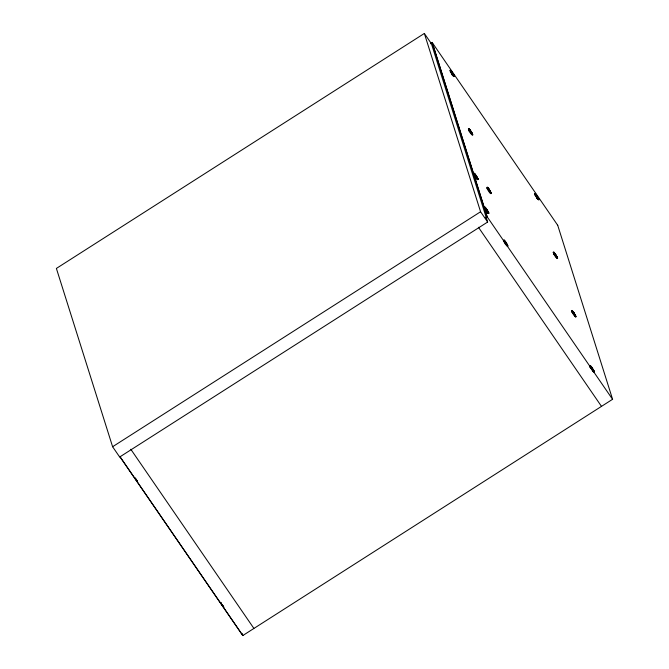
<?xml version="1.0" encoding="UTF-8"?>
<svg xmlns="http://www.w3.org/2000/svg" width="669" height="669" viewBox="0 0 669 669"><rect width="100%" height="100%" fill="white"/><g stroke="black" fill="none" stroke-linecap="round" stroke-linejoin="round"><path stroke-width="1" d="M504.752 242.63L505.58 241.752L508.005 246.133L503.958 239.828L505.58 241.752M572.94 313.176L573.718 312.39L576.118 316.788L572.095 310.466L573.718 312.39M591.062 368.343L591.914 367.415L594.331 371.797L590.827 366.328L593.779 370.977L593.052 370.2M450.229 71.575L450.781 70.663L452.043 72.754M450.354 71.968L450.998 70.839L454.435 76.316L450.396 70.011L451.358 70.981L453.916 75.463L449.919 70.304L453.942 76.626L450.781 70.663M468.693 130.12C469.103 127.946 471.712 131.801 469.17 131.517L470.332 130.739L469.521 129.343L468.818 130.514M473.986 174.768C474.538 172.176 476.88 177.862 474.865 173.907L473.97 175.27M474.162 175.077L474.589 173.773M487.149 188.666L487.701 187.755L488.838 189.335L488.713 188.809L487.868 187.922L490.879 193.709L486.84 187.404L489.967 191.685L489.098 192.045M487.275 189.068L487.701 187.755M484.716 208.552L485.268 207.641L486.438 209.205M484.841 208.954L485.502 207.833L488.947 213.244L484.9 206.972L487.241 209.999M506.977 245.565C508.992 247.856 503.782 237.863 503.908 241.802M534.941 195.039L535.543 194.035L538.721 199.989L534.665 193.701L538.662 198.852L536.739 195.39M535.116 195.348L535.76 194.219L538.821 199.019L537.843 199.145L538.821 199.019M553.455 253.501C553.965 251.619 556.257 255.123 554.25 254.329M553.581 253.894L554.007 252.581M572.037 312.44L572.631 311.302L573.559 312.348M590.117 367.072L590.668 366.16L591.806 367.733M590.292 367.381L590.668 366.219M468.919 130.229L468.375 128.858L472.398 135.171L468.919 130.229L469.245 129.209M504.334 240.497L503.782 241.409L504.501 240.848M573.601 312.707C572.965 310.901 571.192 312.08 572.631 311.486L575.599 315.935L573.475 312.189L572.706 312.875M450.463 71.7L451.065 70.797L451.918 72.235L451.583 71.826M487.383 188.792L487.985 187.889L488.788 189.285M485.268 207.641L488.429 213.612L484.941 208.669L485.543 207.775C486.664 210.066 486.58 208.101 485.368 209.514M506.09 244.637L506.6 244.428L505.053 242.036C504.409 243.248 503.506 240.899 504.61 240.631L505.413 242.027M535.233 195.08L535.827 194.177L536.714 195.599L536.346 195.206M553.388 254.078L554.283 252.723L555.094 254.111M553.572 253.802L554.292 252.723M572.137 312.155L571.627 310.776L575.624 317.098L572.137 312.155L572.748 311.269L573.55 312.657M590.342 367.197L590.944 366.294L591.747 367.691M450.831 72.871L451.5 72.193L452.052 72.762L453.047 74.594L452.177 74.953M469.295 131.417L469.964 130.739L471.352 132.922M474.639 175.98L475.308 175.303L473.727 173.422L477.766 179.718L474.739 173.948L477.858 178.698L476.679 178.907M487.76 189.979L488.955 189.018L491.372 193.391L487.333 187.086L488.955 189.018M485.318 209.849L485.987 209.171L486.53 209.748L487.534 211.571L486.798 211.881M535.593 196.243L536.262 195.565L535.543 194.035M554.057 254.797C554.367 251.301 554.568 253.292 555.989 255.407C558.205 259.522 556.675 255.934 555.203 253.944M572.522 313.351L573.191 312.674L573.734 313.243M590.819 368.276C591.613 365.96 588.302 365.073 590.919 368.209M451.023 72.403L451.792 71.708L451.951 72.219M451.667 73.339L452.436 72.645L451.976 72.018M469.27 131.141C470.34 128.055 473.727 136.384 471.428 132.98M469.981 132.019L470.901 131.199L469.387 129.385L471.511 133.139L470.642 133.499M474.831 175.512L475.6 174.826L476.077 175.512M475.333 176.583L476.127 175.454M487.944 189.494C488.914 187.119 492.175 194.88 489.892 191.526M488.587 190.431L489.357 189.745L488.696 188.825M486.012 210.451L486.923 209.631L486.279 208.695M535.785 195.774L536.555 195.089L536.714 195.582M504.577 242.237L505.346 241.551L506.316 243.324M505.22 243.173L505.99 242.487M554.894 255.265L555.663 254.571L553.631 251.92L557.653 258.234L555.688 254.488M573.065 314.062L574.119 313.125L573.659 312.49M590.911 367.9L591.68 367.214L592.157 367.9L593.947 371.144L592.885 369.639L593.662 371.011L593.06 371.086M591.404 368.97L592.316 368.151M136.309 479.899L136.785 480.593L136.384 479.982M537.199 196.025L536.162 196.82M424.355 33.45L56.388 268.428L112.609 446.733L119.667 457.019L487.642 222.033L431.421 43.728L424.355 33.45L480.576 211.755L487.642 222.033M430.41 43.502L432.115 42.415L557.72 225.294M430.593 43.828L432.115 42.415L487.04 216.605L612.612 399.385L557.687 225.194M452.813 74.384L451.884 74.685L453.339 74.108L452.436 72.645M453.122 75.789L453.933 75.246L452.972 75.781M470.399 133.474L471.628 132.688L472.523 134.193L471.436 134.327M471.586 134.335L472.356 133.842L471.311 133.934M475.174 175.847L475.943 175.353M475.157 177.017L476.395 176.231M476.278 175.679L478.226 179.175L476.989 179.15M487.099 188.599L487.868 188.106L489.817 191.468M112.609 446.733L480.576 211.755M485.853 209.723L486.622 209.23M485.836 210.894L487.074 210.099L486.923 209.631M486.422 211.906L487.659 211.12L488.546 212.625L487.676 212.734M488.905 213.051L487.668 213.018M485.334 217.701L487.04 216.605M485.485 217.927L487.166 216.739M536.705 198.3L537.935 197.514M537.884 199.161L538.67 198.735M556.031 256.311L555.111 256.612M556.307 257.69L557.118 257.222L556.583 257.247M590.066 367.005L590.836 366.512M119.743 456.442L242.797 635.55L612.578 399.293M451.533 74.016L452.411 73.657M469.998 132.562L470.867 132.203M475.475 177.076C476.211 176.19 477.482 178.029 476.119 178.013M488.454 191.108L489.323 190.749M486.154 210.944L486.89 210.635M536.295 197.388C537.282 196.41 538.503 198.375 536.856 198.358M505.087 243.851L505.956 243.491M554.977 255.851L555.63 255.583L557.135 257.281M555.621 256.787L556.165 256.001L557.285 257.573M573.484 314.38C574.102 313.61 575.323 315.35 574.127 315.316M591.781 369.363C592.299 368.719 593.428 370.325 592.425 370.3M470.825 133.014L471.796 132.646L470.901 131.199M476.177 177.578L477.139 177.21L476.604 176.649M489.298 191.577L490.26 191.209L489.357 189.745M486.371 211.647L487.826 211.086L487.091 210.158M505.923 244.319L506.893 243.951L505.53 241.852M555.588 256.394L556.558 256.026L556.014 255.466M574.061 314.957L575.022 314.589L574.479 314.012M592.257 369.982L593.227 369.614L592.675 369.045M452.746 75.656L453.783 75.513L452.955 74.1L453.298 74.535M471.202 134.201C473.627 134.293 469.889 131.049 472.523 134.193M476.545 178.757L477.582 178.623L476.763 177.21L477.867 178.757M489.658 192.747L490.703 192.605L489.859 191.175L489.967 191.685M537.508 199.028L538.545 198.885L537.717 197.472L538.06 197.907M487.224 212.633L488.261 212.491L487.442 211.078L488.546 212.625M506.291 245.481L507.328 245.347L506.492 243.917L506.6 244.428M555.964 257.582L557.009 257.44L556.198 256.043M574.42 316.119L575.465 315.977L574.621 314.555L574.73 315.066M453.866 75.254L452.846 75.38M476.704 177.21L477.725 178.564L476.654 178.498M489.892 192.873L490.971 192.68L489.767 192.48M486.756 210.384L488.403 212.441L487.55 212.341M506.851 245.163L507.487 245.088M575.491 315.735L574.939 316.22M575.616 316.136L574.688 314.614M593.428 370.793L591.421 367.733L593.144 369.974M593.754 370.76L593.135 371.245M221.113 602.92L220.879 602.468M470.349 133.231L470.775 133.248M537.082 198.074L536.647 198.066L538.102 197.48L537.558 196.912M487.383 211.086L487.534 211.571M452.905 74.125L453.047 74.594M137.446 481.354L136.902 480.702M223.772 607.017L223.329 606.482M536.814 196.142L536.262 195.565L537.199 197.029M555.63 255.583L553.121 252.246L557.16 258.552L554.76 254.161L556.29 256.495M488.972 189.862L488.429 189.294L488.219 190.381M489.9 191.209L490.979 192.739M506.525 243.951L507.612 245.481M136.819 480.242L136.785 480.593M593.11 371.446L593.838 372.106L593.286 370.751M137.454 481.63L136.259 479.957M223.789 607.293L222.735 605.838M592.751 370.969L592.341 370.409M223.137 606.231L222.827 605.796M506.149 244.938C510.255 250.039 502.21 236.868 504.008 241.517M222.802 605.805L223.12 606.256L222.969 605.779M591.914 367.415L590.275 365.508L592.257 369.238M454.059 75.647L452.829 73.598M469.37 129.602L470.508 131.3M554.133 252.982L555.27 254.68M490.854 192.346L489.758 190.698M474.714 174.166L475.851 175.872M485.393 208.042L486.53 209.74M504.459 240.89L505.597 242.596M590.794 366.553L591.931 368.259M478.435 227.268L601.49 406.376M130.806 449.259L253.86 628.367M119.718 456.342L242.763 635.45M471.595 132.629L471.26 132.094M476.621 177.502L474.221 173.104L477.691 178.372M487.659 211.12L487.283 210.526M592.199 370.2L591.053 368.427M505.864 244.536L504.727 242.763M574.094 313.125L575.741 316.052M574.119 314.129L572.463 311.135M136.167 479.656L135.531 478.644M475.927 176.215L475.35 175.345L476.211 176.767M486.606 210.083L484.406 207.29L484.941 208.669M222.443 605.403L221.874 604.5L222.392 605.152M476.077 176.516L478.226 179.175M486.037 210.66L486.33 211.128M487.275 210.225L488.37 212.24M221.732 604.274L221.472 603.839M135.715 478.644L136.142 479.656L135.013 477.967M135.431 478.477L135.163 478.009M536.839 197.915L537.082 198.342M222.116 604.425L222.476 605.32M221.121 603.221L220.678 602.368M592.784 369.623L592.935 370.091M591.68 367.214L591.831 367.724M537.817 197.965L537.659 197.464M573.475 312.189L573.634 312.691M471.361 132.671L471.511 133.139M470.257 130.263L470.407 130.756M476.704 177.235L476.855 177.703M475.6 174.826L475.751 175.32M432.299 42.741L487.191 216.84M242.136 633.468L242.797 635.55M468.852 128.557L472.891 134.862L468.869 128.54M535.158 193.383L539.197 199.688L535.175 193.366"/></g></svg>
